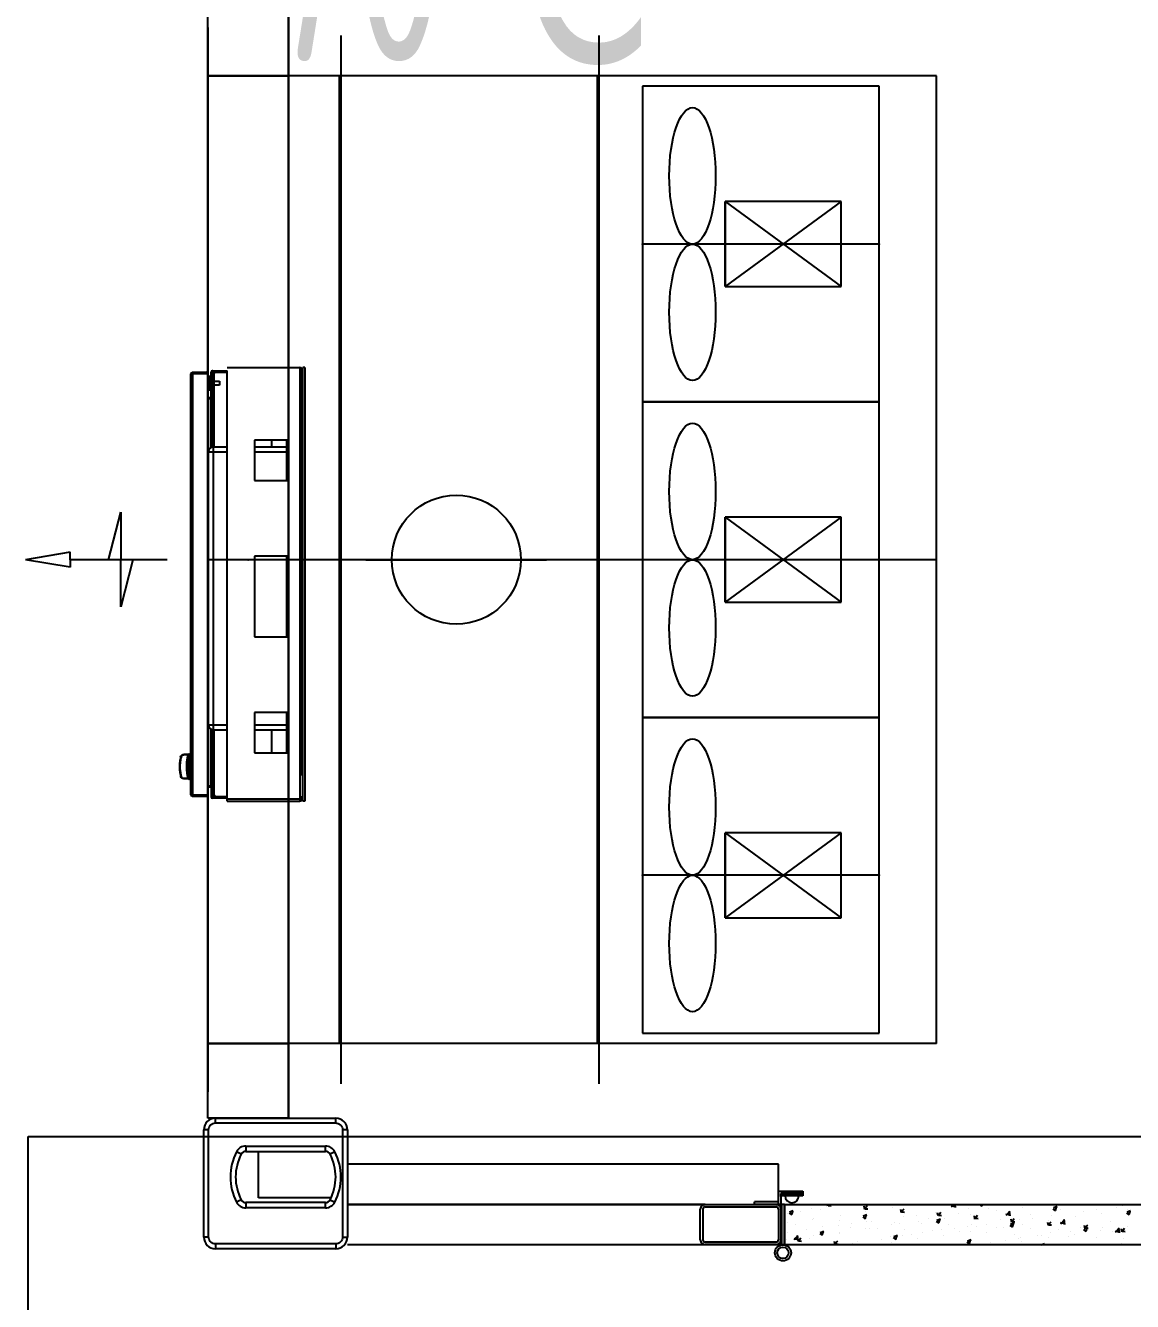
# Model space of a CAD drawing. Extents: x 758840 to 1108724, y -102573 to 143521.
# Drawn here: x 827450 to 828822, y 70422 to 72004 of the extents above; entities that cross this region are included whole.
import ezdxf
from ezdxf.enums import TextEntityAlignment as Align

# ---------------------------------------------------------------- set-up
doc = ezdxf.new("R2010")
doc.units = 0
doc.header["$LTSCALE"] = 1000
doc.header["$MEASUREMENT"] = 0
for name, color, linetype in [('02电气-设备', 255, 'Continuous'), ('02电气-设备基础', 252, 'Continuous'), ('0421-暖通-风管-变压器区域排风', 3, 'Continuous')]:
    doc.layers.add(name, color=color, linetype=linetype)
doc.styles.add('TSSD_Dimension', font='Tssdeng.shx', dxfattribs={"width": 0.7, "bigfont": 'tssdchn.shx'})

# ---------------------------------------------------------------- blocks, each defined once
blk = doc.blocks.new('BD4-SRAL0101')
at = {"layer": '02电气-设备'}
for p, q in [((8358986.9, -4143637.4), (8358986.9, -4140761.4)), ((8359086.9, -4140761.4), (8359086.9, -4143637.4)), ((8359086.9, -4143637.4), (8359086.9, -4140767.4)), ((8358965.9, -4142714.5), (8358967.9, -4142714.5)), ((8358965.9, -4143236.5), (8358965.9, -4142714.5)), ((8358967.9, -4142712.5), (8358984.9, -4142712.5)), ((8358984.9, -4142714), (8358967.9, -4142714)), ((8358967.9, -4142714.5), (8358967.9, -4143236.5)), ((8358986.9, -4142714.5), (8358967.9, -4142714.5)), ((8358972.7, -4142714.1), (8358971.8, -4142714.5)), ((8358974.1, -4142714), (8358972.7, -4142714.1)), ((8358983.9, -4142714), (8358983.9, -4142714.5)), ((8358986.9, -4143236.5), (8358986.9, -4142714.5)), ((8358988.6, -4142718.8), (8358988.6, -4142717.8)), ((8358991.1, -4142717.8), (8358988.6, -4142717.8)), ((8358988.6, -4142718.8), (8358988.6, -4142732.3)), ((8358988.6, -4142718.8), (8358991.1, -4142718.8)), ((8358991.1, -4142712), (8358991.1, -4142712.2)), ((8358991.1, -4142712), (8358991.1, -4142712)), ((8358991.1, -4142743.8), (8358991.1, -4142712.2)), ((8358992.3, -4142712), (8358992.8, -4142712)), ((8358992.3, -4142712.2), (8358992.3, -4142743.8)), ((8358993.1, -4142710.5), (8358992.8, -4142710.5)), ((8358993.1, -4142711.7), (8358992.8, -4142711.7)), ((8358992.8, -4142721.4), (8358992.8, -4142712)), ((8358992.8, -4142712), (8359011.1, -4142712)), ((8358992.9, -4142714.2), (8358992.9, -4142721.4)), ((8358994.1, -4142714.2), (8358992.9, -4142714.2)), ((8358993.1, -4142711.7), (8358993.1, -4142710.5)), ((8358993.1, -4142710.5), (8359011.1, -4142710.5)), ((8359011.1, -4142711.7), (8358993.1, -4142711.7)), ((8358994.1, -4142714.2), (8358994.6, -4142714.2)), ((8358994.1, -4142714.2), (8358994.1, -4142721.5)), ((8358994.6, -4142714.2), (8358996.6, -4142712.2)), ((8358994.6, -4142723.3), (8358994.6, -4142714.2)), ((8358996.6, -4142712.2), (8359011.1, -4142712.2)), ((8359009.1, -4142711.7), (8359009.1, -4142712)), ((8359011.1, -4142706.5), (8359101.1, -4142706.5)), ((8359011.1, -4143241.5), (8359011.1, -4142710.5)), ((8359101.1, -4142706.5), (8359101.1, -4142739.5)), ((8359101.1, -4142711.5), (8359104.9, -4142711.5)), ((8359103.1, -4142711.5), (8359103.1, -4143211.5)), ((8359107.3, -4142706.5), (8359104.9, -4142706.5)), ((8359104.9, -4143244.5), (8359104.9, -4142706.5)), ((8359107.3, -4142706.5), (8359107.3, -4143244.5)), ((8358986.9, -4142732.3), (8358988.6, -4142732.3)), ((8358989.6, -4142734.8), (8358986.9, -4142734.8)), ((8358988.6, -4142732.3), (8358988.6, -4142733.3)), ((8358988.6, -4142732.3), (8358991.1, -4142732.3)), ((8358991.1, -4142733.3), (8358988.6, -4142733.3)), ((8358992.3, -4142721.4), (8358994, -4142721.4)), ((8358994, -4142730.1), (8358992.3, -4142730.1)), ((8358992.8, -4142805.1), (8358992.8, -4142730.1)), ((8358992.9, -4142730.1), (8358992.9, -4142805.1)), ((8358994, -4142721.4), (8358994, -4142730.1)), ((8358994, -4142721.4), (8358994.3, -4142721.7)), ((8358994.3, -4142729.8), (8358994, -4142730.1)), ((8358994.1, -4142730), (8358994.1, -4142805)), ((8358994.3, -4142721.7), (8358994.3, -4142729.8)), ((8358994.3, -4142723.3), (8359001.2, -4142723.3)), ((8359001.2, -4142728.3), (8358994.3, -4142728.3)), ((8358994.6, -4142805), (8358994.6, -4142728.3)), ((8359001.2, -4142723.3), (8359001.2, -4142725.8)), ((8359001.2, -4142725.8), (8359001.2, -4142728.3)), ((8358990.6, -4142744.3), (8358986.9, -4142744.3)), ((8358990.6, -4142745.5), (8358986.9, -4142745.5)), ((8358990.6, -4142806), (8358990.6, -4142745.5)), ((8358990.6, -4142745.5), (8358992.3, -4142745.5)), ((8358991.1, -4142745.4), (8358991.1, -4142745.5)), ((8358992.3, -4142743.8), (8358992.3, -4142745.5)), ((8358992.3, -4142745.5), (8358992.3, -4142805.2)), ((8359101.1, -4142739.5), (8359103.1, -4142739.5)), ((8359101.1, -4142739.5), (8359101.1, -4143211.5)), ((8359086.1, -4142796.5), (8359044.9, -4142796.5)), ((8359044.9, -4142796.5), (8359044.9, -4142846.5)), ((8359066.1, -4142805), (8359066.1, -4142796.5)), ((8359084.9, -4142846.5), (8359084.9, -4142796.5)), ((8359086.1, -4142846.5), (8359086.1, -4142796.5)), ((8358987.9, -4143150), (8358987.9, -4142811)), ((8358987.9, -4142811), (8358993.9, -4142811)), ((8358993.9, -4142805), (8359011.1, -4142805)), ((8358993.9, -4142806.7), (8358993.9, -4142805)), ((8358993.9, -4142811), (8358993.9, -4142806.7)), ((8358993.9, -4142811), (8359011.1, -4142811)), ((8358993.9, -4143150), (8358993.9, -4142811)), ((8359044.9, -4142805), (8359084.9, -4142805)), ((8359044.9, -4142811), (8359084.9, -4142811)), ((8359044.9, -4142846.5), (8359086.1, -4142846.5)), ((8359086.1, -4142940.5), (8359044.9, -4142940.5)), ((8359044.9, -4142940.5), (8359044.9, -4143040.5)), ((8359084.9, -4143040.5), (8359084.9, -4142940.5)), ((8359086.1, -4143040.5), (8359086.1, -4142940.5)), ((8359044.9, -4143040.5), (8359086.1, -4143040.5)), ((8359086.1, -4143134.5), (8359044.9, -4143134.5)), ((8359044.9, -4143134.5), (8359044.9, -4143184.5)), ((8359084.9, -4143184.5), (8359084.9, -4143134.5)), ((8359086.1, -4143184.5), (8359086.1, -4143134.5)), ((8358993.9, -4143150), (8358987.9, -4143150)), ((8358990.6, -4143225.5), (8358990.6, -4143155)), ((8358992.3, -4143155.7), (8358992.3, -4143225.5)), ((8358992.8, -4143212.4), (8358992.8, -4143155.9)), ((8358992.9, -4143155.9), (8358992.9, -4143236.8)), ((8359011.1, -4143150), (8358993.9, -4143150)), ((8358993.9, -4143154.2), (8358993.9, -4143150)), ((8358993.9, -4143156), (8358993.9, -4143154.2)), ((8358993.9, -4143156), (8359011.1, -4143156)), ((8358994.1, -4143156), (8358994.1, -4143236.8)), ((8358994.6, -4143236.8), (8358994.6, -4143156)), ((8359084.9, -4143150), (8359044.9, -4143150)), ((8359044.9, -4143156), (8359084.9, -4143156)), ((8359066.1, -4143184.5), (8359066.1, -4143156)), ((8358953.2, -4143189.6), (8358953.6, -4143188.6)), ((8358957, -4143186.5), (8358962.9, -4143186.3)), ((8358958.4, -4143186.5), (8358957, -4143186.6)), ((8358957, -4143186.6), (8358957, -4143186.5)), ((8358962.6, -4143186.9), (8358957, -4143187.1)), ((8358962.9, -4143186.4), (8358958.4, -4143186.5)), ((8358962.6, -4143216), (8358962.6, -4143186.9)), ((8358962.6, -4143186.9), (8358962.6, -4143186.9)), ((8358962.9, -4143186.4), (8358962.9, -4143186.3)), ((8358963.6, -4143217), (8358963.6, -4143186)), ((8358963.6, -4143186), (8358964.3, -4143186)), ((8358964.3, -4143217), (8358964.3, -4143186)), ((8358965.3, -4143187.5), (8358965.9, -4143187.5)), ((8359044.9, -4143184.5), (8359086.1, -4143184.5)), ((8358957, -4143215.8), (8358962.6, -4143216)), ((8358957, -4143216.4), (8358958.5, -4143216.4)), ((8358957, -4143216.5), (8358957, -4143216.4)), ((8358962.9, -4143216.7), (8358957, -4143216.5)), ((8358958.5, -4143216.4), (8358962.9, -4143216.5)), ((8358962.6, -4143216), (8358962.6, -4143216)), ((8358962.9, -4143216.7), (8358962.9, -4143216.5)), ((8358964.3, -4143217), (8358963.6, -4143217)), ((8358965.9, -4143215.5), (8358965.3, -4143215.5)), ((8358986.9, -4143225.5), (8358990.6, -4143225.5)), ((8358986.9, -4143226.7), (8358990.6, -4143226.7)), ((8358992.3, -4143225.5), (8358990.6, -4143225.5)), ((8358991.1, -4143225.5), (8358991.1, -4143225.5)), ((8358992.6, -4143212.2), (8358992.3, -4143212)), ((8358992.3, -4143225.5), (8358992.3, -4143227.2)), ((8358992.9, -4143226.4), (8358992.3, -4143226.4)), ((8358992.3, -4143227.2), (8358992.9, -4143227.1)), ((8358992.9, -4143212.5), (8358992.6, -4143212.2)), ((8359103.1, -4143211.5), (8359101.1, -4143211.5)), ((8359101.1, -4143211.5), (8359101.1, -4143241.5)), ((8358967.9, -4143236.5), (8358965.9, -4143236.5)), ((8358967.9, -4143236.5), (8358986.9, -4143236.5)), ((8358967.9, -4143237), (8358986.9, -4143237)), ((8358986.9, -4143238.5), (8358967.9, -4143238.5)), ((8358986.9, -4143238.5), (8358986.9, -4143237)), ((8358991.1, -4143227.2), (8358991.1, -4143238.8)), ((8358991.1, -4143238.8), (8358991.1, -4143239)), ((8358991.1, -4143239), (8358991.1, -4143239)), ((8358992.3, -4143227.2), (8358992.3, -4143238.8)), ((8358992.6, -4143233.3), (8358992.3, -4143231.7)), ((8358992.9, -4143236.2), (8358992.3, -4143236.4)), ((8358992.3, -4143236.4), (8358992.4, -4143236.3)), ((8358992.9, -4143236.4), (8358992.3, -4143236.4)), ((8358992.3, -4143239), (8358992.8, -4143239)), ((8358992.4, -4143236.3), (8358992.5, -4143236.1)), ((8358992.5, -4143236.1), (8358992.6, -4143235.8)), ((8358992.9, -4143233.2), (8358992.6, -4143233.3)), ((8358992.7, -4143233.9), (8358992.6, -4143233.3)), ((8358992.6, -4143235.8), (8358992.7, -4143235.4)), ((8358992.7, -4143234.4), (8358992.7, -4143233.9)), ((8358992.7, -4143235), (8358992.7, -4143234.4)), ((8358992.7, -4143235.4), (8358992.7, -4143235)), ((8358992.8, -4143239), (8358992.8, -4143236.4)), ((8359011.1, -4143239), (8358992.8, -4143239)), ((8358992.8, -4143239.3), (8358993.1, -4143239.3)), ((8358993.1, -4143240.5), (8358992.8, -4143240.5)), ((8358992.9, -4143236.8), (8358994.1, -4143236.8)), ((8358993.1, -4143240.5), (8358993.1, -4143239.3)), ((8358993.1, -4143239.3), (8359011.1, -4143239.3)), ((8359011.1, -4143240.5), (8358993.1, -4143240.5)), ((8358994.1, -4143236.8), (8358994.6, -4143236.8)), ((8358996.6, -4143238.8), (8358994.6, -4143236.8)), ((8359011.1, -4143238.8), (8358996.6, -4143238.8)), ((8359009.1, -4143239), (8359009.1, -4143239.3)), ((8359011.1, -4143244.5), (8359011.1, -4143241.5)), ((8359011.1, -4143241.5), (8359101.1, -4143241.5)), ((8359104.9, -4143239.5), (8359101.1, -4143239.5)), ((8359101.1, -4143241.5), (8359101.1, -4143244.5)), ((8359011.1, -4143244.5), (8359101.1, -4143244.5)), ((8359107.3, -4143244.5), (8359104.9, -4143244.5)), ((8359086.9, -4143637.4), (8358986.9, -4143637.4)), ((8358996.4, -4143637.4), (8359145.4, -4143637.4)), ((8358996.4, -4143643.4), (8358996.4, -4143637.4)), ((8359145.4, -4143643.4), (8359145.4, -4143637.4)), ((8358981.9, -4143784.9), (8358981.9, -4143651.9)), ((8358987.9, -4143651.9), (8358981.9, -4143651.9)), ((8358987.9, -4143784.9), (8358987.9, -4143651.9)), ((8358996.4, -4143643.4), (8359145.4, -4143643.4)), ((8359153.9, -4143651.9), (8359153.9, -4143784.9)), ((8359159.9, -4143651.9), (8359153.9, -4143651.9)), ((8359159.9, -4143651.9), (8359159.9, -4143784.9)), ((8359028.2, -4143682.2), (8359022.4, -4143679.2)), ((8359034, -4143672.1), (8359132.8, -4143672.1)), ((8359034, -4143672.1), (8359034, -4143678.6)), ((8359034, -4143678.6), (8359132.8, -4143678.6)), ((8359049.9, -4143736.4), (8359049.9, -4143678.6)), ((8359132.8, -4143678.6), (8359132.8, -4143672.1)), ((8359144.4, -4143679.2), (8359138.6, -4143682.2)), ((8359694.4, -4143694.4), (8359159.9, -4143694.4)), ((8359159.9, -4143694.4), (8359159.9, -4143744.4)), ((8359694.4, -4143744.4), (8359694.4, -4143694.4)), ((8359694.4, -4143730.9), (8359694.4, -4143727.9)), ((8359694.4, -4143727.9), (8359724.4, -4143727.9)), ((8359694.4, -4143741.3), (8359694.4, -4143727.9)), ((8359694.4, -4143727.9), (8359697.4, -4143727.9)), ((8359724.4, -4143730.9), (8359697.4, -4143730.9)), ((8359697.4, -4143730.9), (8359697.4, -4143744.3)), ((8359697.4, -4143734.7), (8359697.4, -4143730.9)), ((8359697.4, -4143730.9), (8359724.4, -4143730.9)), ((8359724.4, -4143727.9), (8359724.4, -4143730.9)), ((8359724.4, -4143730.9), (8359724.4, -4143733.9)), ((8359028.2, -4143738.6), (8359022.4, -4143741.5)), ((8359132.8, -4143742.1), (8359034, -4143742.1)), ((8359034, -4143742.1), (8359034, -4143748.6)), ((8359132.8, -4143748.6), (8359034, -4143748.6)), ((8359139.7, -4143736.4), (8359049.9, -4143736.4)), ((8359132.8, -4143748.6), (8359132.8, -4143742.1)), ((8359138.6, -4143738.6), (8359144.4, -4143741.5)), ((8359603.4, -4143744.3), (8359159.9, -4143744.3)), ((8359159.9, -4143744.4), (8359694.4, -4143744.4)), ((8359603.4, -4143744.3), (8359691.4, -4143744.3)), ((8359603.4, -4143747.5), (8359691.4, -4143747.5)), ((8359694.4, -4143741.3), (8359664.4, -4143741.3)), ((8359664.4, -4143744.3), (8359664.4, -4143741.3)), ((8359697.4, -4143744.3), (8359664.4, -4143744.3)), ((8359724.4, -4143733.9), (8359697.4, -4143733.9)), ((8359697.9, -4143744.4), (8359697.9, -4143794.6)), ((8359701.9, -4143744.4), (8359697.9, -4143744.4)), ((8359701.9, -4143744.4), (8360294.9, -4143744.4)), ((8359701.9, -4143794.4), (8359701.9, -4143744.4)), ((8359701.9, -4143744.4), (8359701.9, -4143794.6)), ((8359705.9, -4143745.7), (8359705.9, -4143745.7)), ((8359755.7, -4143746.7), (8359755.3, -4143744.4)), ((8359755.8, -4143745.6), (8359756.8, -4143744.4)), ((8359755.8, -4143745.7), (8359759.6, -4143746)), ((8359786, -4143745.2), (8359786, -4143745.2)), ((8359801.3, -4143750.7), (8359800.5, -4143746.7)), ((8359801.4, -4143749.6), (8359804.4, -4143745.9)), ((8359835.7, -4143748.8), (8359835.7, -4143748.8)), ((8359908.2, -4143746), (8359913.8, -4143746.8)), ((8359908.8, -4143747.3), (8359911.5, -4143744.4)), ((8359913.6, -4143748.2), (8359913.2, -4143744.4)), ((8359929.4, -4143749.2), (8359929.4, -4143749.2)), ((8359943.4, -4143744.6), (8359946.6, -4143746.7)), ((8359945.3, -4143747.1), (8359945.3, -4143747.1)), ((8359946.5, -4143746.7), (8359947.3, -4143744.4)), ((8359954.9, -4143749), (8359954.9, -4143749)), ((8359997.3, -4143748.1), (8359997.3, -4143748.1)), ((8360035.2, -4143748.4), (8360039.7, -4143746.7)), ((8360037.8, -4143751.8), (8360039.1, -4143748)), ((8360087.2, -4143744.6), (8360087.2, -4143744.6)), ((8360112.8, -4143747.9), (8360112.8, -4143747.9)), ((8360121.1, -4143746), (8360121.1, -4143746)), ((8359597.4, -4143788.3), (8359597.4, -4143750.3)), ((8359600.6, -4143750.3), (8359600.6, -4143788.3)), ((8359694.2, -4143750.3), (8359694.2, -4143788.3)), ((8359697.4, -4143750.3), (8359697.4, -4143788.3)), ((8359702, -4143761.2), (8359702, -4143761.2)), ((8359706, -4143755.8), (8359706, -4143755.8)), ((8359707.5, -4143754.9), (8359710.7, -4143757.1)), ((8359708.1, -4143753.6), (8359712.5, -4143751.9)), ((8359710.7, -4143757), (8359712, -4143753.2)), ((8359721.9, -4143753.7), (8359721.9, -4143753.7)), ((8359735.3, -4143749.3), (8359735.3, -4143749.3)), ((8359735.9, -4143762.7), (8359735.9, -4143762.7)), ((8359738.1, -4143762.1), (8359738.1, -4143762.1)), ((8359745.9, -4143750.5), (8359745.9, -4143750.5)), ((8359769.8, -4143764.1), (8359769.8, -4143764.1)), ((8359770.7, -4143757.6), (8359770.7, -4143757.6)), ((8359798.8, -4143760), (8359801.9, -4143762.1)), ((8359799.4, -4143758.7), (8359803.8, -4143757)), ((8359801.4, -4143749.7), (8359805.2, -4143750)), ((8359801.9, -4143762.1), (8359803.2, -4143758.3)), ((8359802.8, -4143753.5), (8359802.8, -4143753.5)), ((8359809.3, -4143765), (8359809.3, -4143765)), ((8359846.8, -4143754.7), (8359846.1, -4143750.7)), ((8359846.9, -4143753.6), (8359850, -4143749.9)), ((8359846.9, -4143753.7), (8359850.7, -4143754)), ((8359849.4, -4143759.7), (8359849.4, -4143759.7)), ((8359865.3, -4143757.7), (8359865.3, -4143757.7)), ((8359880.8, -4143761.8), (8359880.8, -4143761.8)), ((8359889.3, -4143754.5), (8359889.3, -4143754.5)), ((8359890.6, -4143763.8), (8359895.1, -4143762.1)), ((8359892.4, -4143758.7), (8359891.6, -4143754.7)), ((8359892.5, -4143757.6), (8359895.5, -4143753.9)), ((8359892.5, -4143757.6), (8359896.3, -4143758)), ((8359893.2, -4143767.2), (8359894.5, -4143763.4)), ((8359899.7, -4143761.4), (8359899.7, -4143761.4)), ((8359917.8, -4143755.4), (8359917.8, -4143755.4)), ((8359932.6, -4143756.6), (8359932.6, -4143756.6)), ((8359937.9, -4143762.7), (8359937.2, -4143758.7)), ((8359938, -4143761.5), (8359941.1, -4143757.9)), ((8359938, -4143761.6), (8359941.8, -4143762)), ((8359965.2, -4143752.2), (8359965.2, -4143752.2)), ((8359970.1, -4143763), (8359970.1, -4143763)), ((8359976, -4143756.5), (8359981.6, -4143757.3)), ((8359976.6, -4143757.8), (8359981.5, -4143752.6)), ((8359981.4, -4143758.7), (8359980.7, -4143752.7)), ((8359983.5, -4143766.7), (8359982.7, -4143762.7)), ((8359983.6, -4143765.5), (8359986.6, -4143761.9)), ((8359992.8, -4143763.7), (8359992.8, -4143763.7)), ((8360007.1, -4143756.6), (8360007.1, -4143756.6)), ((8360008.7, -4143761.6), (8360008.7, -4143761.6)), ((8360029.5, -4143764.5), (8360029.5, -4143764.5)), ((8360032.7, -4143758.5), (8360032.7, -4143758.5)), ((8360034.6, -4143749.7), (8360037.8, -4143751.8)), ((8360044.2, -4143750.3), (8360044.2, -4143750.3)), ((8360044.3, -4143768.3), (8360049.3, -4143763.1)), ((8360049.2, -4143769.2), (8360048.4, -4143763.2)), ((8360062.1, -4143760), (8360062.1, -4143760)), ((8360072.8, -4143753.2), (8360072.8, -4143753.2)), ((8360088.7, -4143751.1), (8360088.7, -4143751.1)), ((8360094.2, -4143755.9), (8360094.2, -4143755.9)), ((8360125.9, -4143754.8), (8360129.1, -4143756.9)), ((8360126.5, -4143753.5), (8360130.9, -4143751.8)), ((8360127.2, -4143751.2), (8360127.2, -4143751.2)), ((8360129.1, -4143756.9), (8360130.3, -4143753.1)), ((8359705.1, -4143766.8), (8359705.1, -4143766.8)), ((8359705.2, -4143778.7), (8359705.2, -4143778.7)), ((8359715.4, -4143769.8), (8359715.4, -4143769.8)), ((8359729.2, -4143775.6), (8359729.2, -4143775.6)), ((8359745.4, -4143780.5), (8359748.6, -4143782.6)), ((8359746, -4143779.2), (8359750.5, -4143777.5)), ((8359748.6, -4143782.6), (8359749.9, -4143778.8)), ((8359749.3, -4143771.2), (8359749.3, -4143771.2)), ((8359769.3, -4143770.3), (8359769.3, -4143770.3)), ((8359769.7, -4143780.8), (8359769.7, -4143780.8)), ((8359769.9, -4143778.7), (8359769.9, -4143778.7)), ((8359783.2, -4143772.6), (8359783.2, -4143772.6)), ((8359785.2, -4143768.2), (8359785.2, -4143768.2)), ((8359802, -4143774.7), (8359802, -4143774.7)), ((8359803.7, -4143765.5), (8359803.7, -4143765.5)), ((8359806.8, -4143774.5), (8359806.8, -4143774.5)), ((8359817.1, -4143774.1), (8359817.1, -4143774.1)), ((8359835, -4143769.9), (8359835, -4143769.9)), ((8359837.6, -4143767), (8359837.6, -4143767)), ((8359843.8, -4143768.1), (8359843.8, -4143768.1)), ((8359851, -4143775.5), (8359851, -4143775.5)), ((8359867.6, -4143765.4), (8359867.6, -4143765.4)), ((8359871.5, -4143768.4), (8359871.5, -4143768.4)), ((8359872.6, -4143779.5), (8359872.6, -4143779.5)), ((8359884.9, -4143776.9), (8359884.9, -4143776.9)), ((8359890, -4143765.1), (8359893.2, -4143767.2)), ((8359896, -4143775.7), (8359896, -4143775.7)), ((8359905.4, -4143769.8), (8359905.4, -4143769.8)), ((8359912.7, -4143774.3), (8359912.7, -4143774.3)), ((8359918.8, -4143778.4), (8359918.8, -4143778.4)), ((8359928.6, -4143772.2), (8359928.6, -4143772.2)), ((8359931.9, -4143777.8), (8359931.9, -4143777.8)), ((8359933.1, -4143769.3), (8359933.1, -4143769.3)), ((8359939.3, -4143771.3), (8359939.3, -4143771.3)), ((8359952.7, -4143769), (8359952.7, -4143769)), ((8359952.7, -4143779.8), (8359952.7, -4143779.8)), ((8359964.5, -4143773.3), (8359964.5, -4143773.3)), ((8359973.2, -4143772.7), (8359973.2, -4143772.7)), ((8359981.3, -4143770.2), (8359984.5, -4143772.3)), ((8359981.9, -4143768.9), (8359986.3, -4143767.2)), ((8359983.5, -4143765.6), (8359987.3, -4143765.9)), ((8359984.4, -4143772.3), (8359985.7, -4143768.5)), ((8359996.5, -4143769.2), (8359996.5, -4143769.2)), ((8360007.1, -4143774.1), (8360007.1, -4143774.1)), ((8360029, -4143770.6), (8360028.3, -4143766.7)), ((8360029.1, -4143769.5), (8360032.2, -4143765.9)), ((8360029.1, -4143769.6), (8360032.9, -4143769.9)), ((8360031.4, -4143778.8), (8360031.4, -4143778.8)), ((8360041, -4143775.6), (8360041, -4143775.6)), ((8360043.7, -4143767), (8360049.4, -4143767.9)), ((8360056.1, -4143778.2), (8360056.1, -4143778.2)), ((8360068.4, -4143772.5), (8360068.4, -4143772.5)), ((8360072, -4143776.1), (8360072, -4143776.1)), ((8360072.6, -4143775.3), (8360075.7, -4143777.4)), ((8360073.1, -4143774), (8360077.6, -4143772.3)), ((8360074.5, -4143774.6), (8360073.8, -4143770.7)), ((8360074.6, -4143773.5), (8360077.7, -4143769.8)), ((8360074.6, -4143773.6), (8360078.4, -4143773.9)), ((8360074.9, -4143777), (8360074.9, -4143777)), ((8360075.7, -4143777.4), (8360077, -4143773.5)), ((8360093.4, -4143777.1), (8360093.4, -4143777.1)), ((8360096.1, -4143773), (8360096.1, -4143773)), ((8360105.4, -4143766.1), (8360105.4, -4143766.1)), ((8360108.8, -4143778.4), (8360108.8, -4143778.4)), ((8360111.5, -4143777.5), (8360117.1, -4143778.4)), ((8360112.1, -4143778.8), (8360117, -4143773.6)), ((8360116.9, -4143779.8), (8360116.2, -4143773.7)), ((8360120.1, -4143778.6), (8360119.4, -4143774.6)), ((8360120.2, -4143777.5), (8360123.3, -4143773.8)), ((8360120.2, -4143777.6), (8360124, -4143777.9)), ((8360126.4, -4143772.3), (8360126.4, -4143772.3)), ((8358987.9, -4143784.9), (8358981.9, -4143784.9)), ((8359145.4, -4143793.4), (8358996.4, -4143793.4)), ((8358996.4, -4143793.4), (8358996.4, -4143799.4)), ((8359145.4, -4143793.4), (8359145.4, -4143799.4)), ((8359153.9, -4143784.9), (8359159.9, -4143784.9)), ((8372523.4, -4143794.4), (8359159.9, -4143794.4)), ((8359691.4, -4143791.1), (8359603.4, -4143791.1)), ((8359691.4, -4143794.3), (8359603.4, -4143794.3)), ((8360294.9, -4143794.4), (8359701.9, -4143794.4)), ((8359704.3, -4143788), (8359704.3, -4143788)), ((8359713.3, -4143786.8), (8359718.9, -4143787.7)), ((8359713.9, -4143788.1), (8359718.8, -4143782.9)), ((8359718.7, -4143789.1), (8359718, -4143783)), ((8359719, -4143790.5), (8359718.3, -4143786.5)), ((8359719.1, -4143789.4), (8359722.2, -4143785.7)), ((8359719.1, -4143789.5), (8359722.9, -4143789.8)), ((8359732.7, -4143787.2), (8359732.7, -4143787.2)), ((8359737.3, -4143783.2), (8359737.3, -4143783.2)), ((8359764.5, -4143794.4), (8359763.8, -4143790.5)), ((8359764.6, -4143793.4), (8359767.7, -4143789.7)), ((8359764.6, -4143793.4), (8359768.4, -4143793.8)), ((8359768.5, -4143793.2), (8359768.5, -4143793.2)), ((8359785.7, -4143794.4), (8359786.6, -4143793.4)), ((8359785.9, -4143794.4), (8359785.8, -4143793.5)), ((8359792.6, -4143790.1), (8359792.6, -4143790.1)), ((8359812.6, -4143794.4), (8359813.2, -4143793.7)), ((8359822, -4143788.4), (8359822, -4143788.4)), ((8359832.7, -4143784.8), (8359832.7, -4143784.8)), ((8359834.2, -4143791.1), (8359834.2, -4143791.1)), ((8359836.7, -4143785.6), (8359839.8, -4143787.7)), ((8359837.3, -4143784.3), (8359841.7, -4143782.6)), ((8359839.8, -4143787.7), (8359841.1, -4143783.9)), ((8359848.6, -4143782.7), (8359848.6, -4143782.7)), ((8359859, -4143782.1), (8359859, -4143782.1)), ((8359866.8, -4143786.6), (8359866.8, -4143786.6)), ((8359898.9, -4143782.5), (8359898.9, -4143782.5)), ((8359927.9, -4143790.7), (8359931.1, -4143792.8)), ((8359928.5, -4143789.4), (8359933, -4143787.7)), ((8359931.1, -4143792.8), (8359932.4, -4143788.9)), ((8359936, -4143794), (8359936, -4143794)), ((8359957.3, -4143791.6), (8359957.3, -4143791.6)), ((8359976.1, -4143788.8), (8359976.1, -4143788.8)), ((8359986.6, -4143781.2), (8359986.6, -4143781.2)), ((8359992, -4143786.7), (8359992, -4143786.7)), ((8359994.3, -4143785.2), (8359994.3, -4143785.2)), ((8359995.8, -4143790.4), (8359995.8, -4143790.4)), ((8360016, -4143783.5), (8360016, -4143783.5)), ((8360019.9, -4143794.4), (8360024.2, -4143792.8)), ((8360020.5, -4143782.7), (8360020.5, -4143782.7)), ((8360023.5, -4143794.4), (8360023.6, -4143794)), ((8360028.7, -4143785.6), (8360028.7, -4143785.6)), ((8360054.4, -4143784.1), (8360054.4, -4143784.1)), ((8360061.4, -4143781.1), (8360061.4, -4143781.1)), ((8360088.3, -4143785.5), (8360088.3, -4143785.5)), ((8360119.5, -4143792.7), (8360119.5, -4143792.7)), ((8360122.2, -4143787), (8360122.2, -4143787)), ((8360125.6, -4143793.4), (8360125.6, -4143793.4)), ((8359145.4, -4143799.4), (8358996.4, -4143799.4))]:
    blk.add_line(p, q, dxfattribs=at)
for radius in [10, 7]:
    blk.add_circle((8359699.9, -4143804.4), radius, dxfattribs=at)
for centre, radius, start, end in [((8358967.9, -4142714.5), 2, 90, 180), ((8358967.9, -4142714.5), 0.5, 90, 180), ((8358984.9, -4142714.5), 2, 0, 90), ((8358984.9, -4142714.5), 0.5, 0, 90), ((8358992.8, -4142712.2), 1.7, 90, 180), ((8358992.8, -4142712.2), 0.5, 90, 180), ((8359101.1, -4142708.5), 2, 270, 90), ((8358990.6, -4142743.8), 1.7, 270, 0), ((8358990.6, -4142743.8), 0.5, 270, 0), ((8358993.9, -4142811), 6, 90, 180), ((8358993.9, -4143150), 6, 180, 270), ((8358963.6, -4143187), 1, 90, 134.4171), ((8358964.3, -4143187), 1, 0, 90), ((8358963.6, -4143216), 1, 225.5829, 270), ((8358964.3, -4143216), 1, 270, 0), ((8358990.6, -4143227.2), 1.7, 0, 90), ((8358990.6, -4143227.2), 0.5, 0, 90), ((8358967.9, -4143236.5), 2, 180, 270), ((8358967.9, -4143236.5), 0.5, 180, 270), ((8358992.8, -4143238.8), 1.7, 180, 270), ((8358992.8, -4143238.8), 0.5, 180, 270), ((8359101.1, -4143242.5), 2, 270, 90), ((8358996.4, -4143651.9), 14.5, 90, 180), ((8359145.4, -4143651.9), 14.5, 0, 90), ((8359083.4, -4143710.4), 68.5, 152.938, 207.062), ((8359083.4, -4143710.4), 62, 152.938, 207.062), ((8359034, -4143685.1), 13, 90, 152.938), ((8359034, -4143685.1), 6.5, 90, 152.938), ((8359132.8, -4143685.1), 13, 27.062, 90), ((8359132.8, -4143685.1), 6.5, 27.062, 90), ((8359083.4, -4143710.4), 62, 332.938, 27.062), ((8359083.4, -4143710.4), 68.5, 332.938, 27.062), ((8359034, -4143735.6), 13, 207.062, 270), ((8359034, -4143735.6), 6.5, 207.062, 270), ((8359132.8, -4143735.6), 6.5, 270, 332.938), ((8359132.8, -4143735.6), 13, 270, 332.938), ((8359603.4, -4143750.3), 6, 90, 180), ((8359603.4, -4143750.3), 2.8, 90, 180), ((8359691.4, -4143750.3), 6, 0, 90), ((8359691.4, -4143750.3), 2.8, 0, 90), ((8359710.9, -4143733.9), 8.49, 180, 0), ((8358996.4, -4143784.9), 14.5, 180, 270), ((8359145.4, -4143784.9), 14.5, 270, 0), ((8359603.4, -4143788.3), 6, 180, 270), ((8359603.4, -4143788.3), 2.8, 180, 270), ((8359691.4, -4143788.3), 6, 270, 0), ((8359691.4, -4143788.3), 2.8, 270, 0)]:
    blk.add_arc(centre, radius, start, end, dxfattribs=at)
for points, knots in [([(8358991.1, -4142733.3), (8358991.1, -4142733.5), (8358991, -4142733.8), (8358990.8, -4142734.2), (8358990.5, -4142734.6), (8358990, -4142734.7), (8358989.7, -4142734.8), (8358989.6, -4142734.8)], [0, 0, 0, 0, 0.234389, 0.428804, 0.623789, 0.807678, 1, 1, 1, 1]), ([(8358953.2, -4143189.6), (8358952.8, -4143191.6), (8358952, -4143195.5), (8358951.8, -4143199.5), (8358951.8, -4143201.5)], [0, 0, 0, 0, 0.500776, 1, 1, 1, 1]), ([(8358953.7, -4143189.7), (8358953.3, -4143191.7), (8358952.5, -4143195.5), (8358952.2, -4143201.5), (8358952.5, -4143207.4), (8358953.3, -4143211.3), (8358953.7, -4143213.2)], [0, 0, 0, 0, 0.2500249, 0.5000005, 0.749976, 1, 1, 1, 1]), ([(8358953.2, -4143189.6), (8358953.2, -4143189.6), (8358953.2, -4143189.6), (8358953.3, -4143189.6), (8358953.3, -4143189.7), (8358953.4, -4143189.7), (8358953.5, -4143189.7), (8358953.6, -4143189.7), (8358953.7, -4143189.7)], [0, 0, 0, 0, 0.239736, 0.368522, 0.499927, 0.631387, 0.76016, 1, 1, 1, 1]), ([(8358953.6, -4143188.6), (8358953.8, -4143188.3), (8358954.3, -4143187.6), (8358955.5, -4143186.8), (8358956.5, -4143186.6), (8358957, -4143186.6)], [0, 0, 0, 0, 0.298501, 0.63184, 1, 1, 1, 1]), ([(8358953.7, -4143188.4), (8358953.9, -4143188.1), (8358954.3, -4143187.5), (8358955.1, -4143186.9), (8358956.1, -4143186.5), (8358956.7, -4143186.5), (8358957, -4143186.5)], [0, 0, 0, 0, 0.253767, 0.510284, 0.761414, 1, 1, 1, 1]), ([(8358957, -4143187.1), (8358956.6, -4143187.1), (8358955.8, -4143187.2), (8358954.8, -4143187.8), (8358954.1, -4143188.7), (8358953.8, -4143189.4), (8358953.7, -4143189.7)], [0, 0, 0, 0, 0.250179, 0.500264, 0.750231, 1, 1, 1, 1]), ([(8358957, -4143187.1), (8358957, -4143187), (8358957, -4143186.9), (8358957, -4143186.7), (8358957, -4143186.6), (8358957, -4143186.6), (8358957, -4143186.6)], [0, 0, 0, 0, 0.25, 0.499994, 0.749996, 1, 1, 1, 1]), ([(8358962.6, -4143216), (8358962.2, -4143214.4), (8358961.5, -4143211.3), (8358961, -4143206.5), (8358960.7, -4143201.6), (8358960.9, -4143196.6), (8358961.5, -4143191.7), (8358962.2, -4143188.5), (8358962.6, -4143186.9)], [0, 0, 0, 0, 0.164053, 0.328105, 0.496926, 0.665747, 0.832274, 1, 1, 1, 1]), ([(8358962.9, -4143186.4), (8358962.9, -4143186.4), (8358962.9, -4143186.4), (8358962.8, -4143186.4), (8358962.8, -4143186.5), (8358962.7, -4143186.6), (8358962.7, -4143186.7), (8358962.6, -4143186.8), (8358962.6, -4143186.9), (8358962.6, -4143186.9)], [0, 0, 0, 0, 0.097423, 0.201002, 0.450505, 0.498819, 0.734668, 0.875259, 1, 1, 1, 1]), ([(8358965.3, -4143187), (8358965.3, -4143187), (8358965.3, -4143187.1), (8358965.3, -4143187.9), (8358965.3, -4143189.3), (8358965.3, -4143191.2), (8358965.3, -4143193.5), (8358965.3, -4143196.1), (8358965.3, -4143198.8), (8358965.3, -4143201.5), (8358965.3, -4143204.2), (8358965.3, -4143206.9), (8358965.3, -4143209.5), (8358965.3, -4143211.8), (8358965.3, -4143213.7), (8358965.3, -4143215), (8358965.3, -4143215.8), (8358965.3, -4143215.9), (8358965.3, -4143216)], [0, 0, 0, 0, 0.058271, 0.120022, 0.184331, 0.25, 0.315669, 0.379979, 0.441729, 0.5, 0.558271, 0.620021, 0.684331, 0.75, 0.815669, 0.879978, 0.941729, 1, 1, 1, 1]), ([(8358951.8, -4143201.5), (8358951.8, -4143203.5), (8358952, -4143207.5), (8358952.8, -4143211.4), (8358953.2, -4143213.3)], [0, 0, 0, 0, 0.499229, 1, 1, 1, 1]), ([(8358953.7, -4143213.2), (8358953.6, -4143213.2), (8358953.5, -4143213.2), (8358953.4, -4143213.3), (8358953.3, -4143213.3), (8358953.3, -4143213.3), (8358953.2, -4143213.3), (8358953.2, -4143213.3), (8358953.2, -4143213.3)], [0, 0, 0, 0, 0.239839, 0.368614, 0.500073, 0.63148, 0.760265, 1, 1, 1, 1]), ([(8358957, -4143216.4), (8358956.5, -4143216.3), (8358955.5, -4143216.2), (8358954.3, -4143215.4), (8358953.6, -4143214.4), (8358953.3, -4143213.7), (8358953.2, -4143213.3)], [0, 0, 0, 0, 0.291371, 0.555228, 0.791467, 1, 1, 1, 1]), ([(8358953.7, -4143213.2), (8358953.8, -4143213.5), (8358954.1, -4143214.3), (8358954.8, -4143215.1), (8358955.8, -4143215.7), (8358956.6, -4143215.8), (8358957, -4143215.8)], [0, 0, 0, 0, 0.249771, 0.499736, 0.749819, 1, 1, 1, 1]), ([(8358957, -4143216.5), (8358956.7, -4143216.4), (8358956.1, -4143216.4), (8358955.1, -4143216), (8358954.3, -4143215.4), (8358953.9, -4143214.9), (8358953.7, -4143214.6)], [0, 0, 0, 0, 0.238586, 0.489716, 0.746233, 1, 1, 1, 1]), ([(8358957, -4143216.4), (8358957, -4143216.4), (8358957, -4143216.3), (8358957, -4143216.2), (8358957, -4143216), (8358957, -4143215.9), (8358957, -4143215.8)], [0, 0, 0, 0, 0.250006, 0.500002, 0.749999, 1, 1, 1, 1]), ([(8358962.6, -4143216), (8358962.6, -4143216), (8358962.6, -4143216.1), (8358962.7, -4143216.2), (8358962.7, -4143216.3), (8358962.7, -4143216.4), (8358962.8, -4143216.4), (8358962.8, -4143216.4), (8358962.8, -4143216.5), (8358962.9, -4143216.5), (8358962.9, -4143216.5), (8358962.9, -4143216.5)], [0, 0, 0, 0, 0.127346, 0.267098, 0.408416, 0.504422, 0.533745, 0.550848, 0.799618, 0.902892, 1, 1, 1, 1]), ([(8358987.9, -4143651.9), (8358988, -4143650.8), (8358988.2, -4143649.2), (8358989.2, -4143647.2), (8358990.3, -4143645.8), (8358991.7, -4143644.7), (8358993.7, -4143643.7), (8358995.3, -4143643.5), (8358996.4, -4143643.4)], [0, 0, 0, 0, 0.239461, 0.3683633, 0.4999949, 0.6316542, 0.7605627, 1, 1, 1, 1]), ([(8359145.4, -4143643.4), (8359146.5, -4143643.5), (8359148.1, -4143643.7), (8359150.1, -4143644.7), (8359151.4, -4143645.8), (8359152.5, -4143647.2), (8359153.6, -4143649.2), (8359153.8, -4143650.8), (8359153.9, -4143651.9)], [0, 0, 0, 0, 0.239439, 0.368348, 0.49998, 0.631635, 0.760538, 1, 1, 1, 1]), ([(8358996.4, -4143793.4), (8358995.3, -4143793.3), (8358993.7, -4143793.1), (8358991.7, -4143792), (8358990.3, -4143790.9), (8358989.2, -4143789.6), (8358988.2, -4143787.6), (8358988, -4143785.9), (8358987.9, -4143784.9)], [0, 0, 0, 0, 0.239437, 0.368346, 0.500005, 0.631637, 0.76054, 1, 1, 1, 1]), ([(8359153.9, -4143784.9), (8359153.8, -4143785.9), (8359153.6, -4143787.6), (8359152.5, -4143789.6), (8359151.4, -4143790.9), (8359150.1, -4143792), (8359148.1, -4143793.1), (8359146.5, -4143793.3), (8359145.4, -4143793.4)], [0, 0, 0, 0, 0.239462, 0.368365, 0.50002, 0.631652, 0.760561, 1, 1, 1, 1])]:
    blk.add_open_spline(points, degree=3, knots=knots, dxfattribs=at)
blk = doc.blocks.new('ZLFJP')
at = {"color": 4}
for p, q in [((1, 0.5), (0, 0.5)), ((0, 0.5), (0, -0.5)), ((1, -0.5), (1, 0.5)), ((0, -0.5), (1, -0.5))]:
    blk.add_line(p, q, dxfattribs=at)
at = {"color": 7}
for p, q in [((0.1605, -0.1347), (0.6505, 0.1347)), ((0.6505, -0.1347), (0.1605, 0.1347)), ((0.6505, 0.1347), (0.1605, 0.1347)), ((0.1605, 0.1347), (0.1605, -0.1347)), ((0.6505, 0.1347), (0.6505, -0.1347)), ((0.6505, -0.1347), (0.6505, 0.1347)), ((0.1605, -0.1347), (0.6505, -0.1347))]:
    blk.add_line(p, q, dxfattribs=at)
blk.add_line((0, 0), (1, 0))
for centre in [(0.7885, 0.2161), (0.7885, -0.2161)]:
    blk.add_ellipse(centre, major_axis=(0, -0.2161), ratio=0.452975)
for p in [(0, 0), (1, 0)]:
    blk.add_point(p)
blk = doc.blocks.new('HFfh2')
for p, q in [((-4.431, 0), (-3.933, 1.945)), ((-3.933, 1.945), (-3.933, -0.007)), ((-5.847, 0), (-1.849, 0)), ((-3.431, 0), (-3.933, -1.958)), ((-1.849, 0.315), (0, 0)), ((-1.849, 0), (-1.849, 0.315)), ((-1.849, 0), (-1.849, -0.315)), ((-3.933, -1.958), (-3.933, -0.007)), ((-1.849, -0.315), (0, 0))]:
    blk.add_line(p, q)
blk = doc.blocks.new('*U485')
blk.add_line((0.35, 0), (-0.35, 0))
blk.add_circle((0, 0), 0.25)
blk = doc.blocks.new('配电区域 中压区域排风')
at = {"layer": '0421-暖通-风管-变压器区域排风', "color": 1}
for p, q in [((794546.2, 206814.7), (794546.2, 205514.7)), ((794866.2, 206814.7), (794866.2, 205514.7)), ((794381.4, 205564.7), (794381.4, 206764.7)), ((795284.9, 206764.7), (794381.4, 206764.7)), ((794481.4, 206764.7), (794381.4, 206764.7)), ((794481.4, 205564.7), (794481.4, 206764.7)), ((794864.5, 206764.7), (794544.5, 206764.7)), ((794544.5, 205564.7), (794544.5, 206764.7)), ((794864.5, 205564.7), (794864.5, 206764.7)), ((795284.9, 205564.7), (795284.9, 206764.7)), ((795284.9, 206164.7), (794381.4, 206164.7)), ((795213.7, 206073.3), (795213.7, 206073.3)), ((795213.7, 205773.3), (795213.7, 205773.3)), ((795284.9, 205564.7), (794381.4, 205564.7)), ((794481.4, 205564.7), (794381.4, 205564.7)), ((794864.5, 205564.7), (794544.5, 205564.7))]:
    blk.add_line(p, q, dxfattribs=at)
blk.add_point((794431.4, 206164.7), dxfattribs=at)
at = {"layer": '0421-暖通-风管-变压器区域排风', "color": 1, "xscale": 293.54886, "yscale": 391.3984800000001, "zscale": 0.6523308, "rotation": 180}
for p in [(795213.7, 206556.1), (795213.7, 206164.7), (795213.7, 205773.3)]:
    blk.add_blockref('ZLFJP', p, dxfattribs=at)
at = {"layer": '0421-暖通-风管-变压器区域排风', "color": 1, "rotation": 180}
for name, p, xscale, yscale in [('*U485', (794689.5, 206164.7), 320, 320), ('HFfh2', (794155.5, 206164.7, 50), 30, 30)]:
    blk.add_blockref(name, p, dxfattribs=dict(at, xscale=xscale, yscale=yscale))
at = {"layer": '0421-暖通-风管-变压器区域排风', "color": 1, "style": 'TSSD_Dimension', "width": 0.7}
blk.add_text('70℃', height=250, dxfattribs=at).set_placement((794689.5, 206908), align=Align.MIDDLE_CENTER)
at = {"layer": '0421-暖通-风管-变压器区域排风', "color": 1}
mesh = blk.add_polymesh((2, 7), dxfattribs=at)
for k, corner in enumerate([(794381.4, 206824.7), (794381.4, 206704.7), (794381.4, 205984.7), (794381.4, 205864.7), (794381.4, 205744.7), (794381.4, 205624.7), (794381.4, 205504.7), (794381.4, 206824.7, 600), (794381.4, 206704.7, 600), (794381.4, 205984.7, 600), (794381.4, 205864.7, 600), (794381.4, 205744.7, 600), (794381.4, 205624.7, 600), (794381.4, 205504.7, 600)]):
    mesh.set_mesh_vertex(divmod(k, 7), corner)
mesh = blk.add_polymesh((2, 7), dxfattribs=at)
for k, corner in enumerate([(794381.4, 206764.7), (794381.4, 206764.7), (794406.4, 206764.7), (794431.4, 206764.7), (794456.4, 206764.7), (794481.4, 206764.7), (794481.4, 206764.7), (794381.4, 206764.7, 600), (794381.4, 206764.7, 600), (794406.4, 206764.7, 600), (794431.4, 206764.7, 600), (794456.4, 206764.7, 600), (794481.4, 206764.7, 600), (794481.4, 206764.7, 600)]):
    mesh.set_mesh_vertex(divmod(k, 7), corner)
mesh = blk.add_polymesh((2, 7), dxfattribs=at)
for k, corner in enumerate([(794481.4, 206764.7), (794481.4, 206664.7), (794481.4, 205964.7), (794481.4, 205864.7), (794481.4, 205764.7), (794481.4, 205664.7), (794481.4, 205564.7), (794481.4, 206764.7, 600), (794481.4, 206664.7, 600), (794481.4, 205964.7, 600), (794481.4, 205864.7, 600), (794481.4, 205764.7, 600), (794481.4, 205664.7, 600), (794481.4, 205564.7, 600)]):
    mesh.set_mesh_vertex(divmod(k, 7), corner)
mesh = blk.add_polymesh((2, 7), dxfattribs=at)
for k, corner in enumerate([(794481.4, 205564.7), (794481.4, 205564.7), (794456.4, 205564.7), (794431.4, 205564.7), (794406.4, 205564.7), (794381.4, 205564.7), (794381.4, 205564.7), (794481.4, 205564.7, 600), (794481.4, 205564.7, 600), (794456.4, 205564.7, 600), (794431.4, 205564.7, 600), (794406.4, 205564.7, 600), (794381.4, 205564.7, 600), (794381.4, 205564.7, 600)]):
    mesh.set_mesh_vertex(divmod(k, 7), corner)

msp = doc.modelspace()

# ---------------------------------------------------------------- linework, layer by layer
at = {"layer": '02电气-设备基础'}
msp.add_lwpolyline([(845796.74, 70326.53), (827452.74, 70326.53), (827452.74, 70626.53), (845796.74, 70626.53)], close=True, dxfattribs=at)

# ---------------------------------------------------------------- block references
at = {"layer": '02电气-设备', "color": 8}
msp.add_blockref('BD4-SRAL0101', (-7531311.39, 4214286.87, 0), dxfattribs=at)
at = {"layer": '0421-暖通-风管-变压器区域排风', "color": 5}
msp.add_blockref('配电区域 中压区域排风', (33294.06, -134822.7, 0), dxfattribs=at)

doc.saveas('drawing.dxf')
